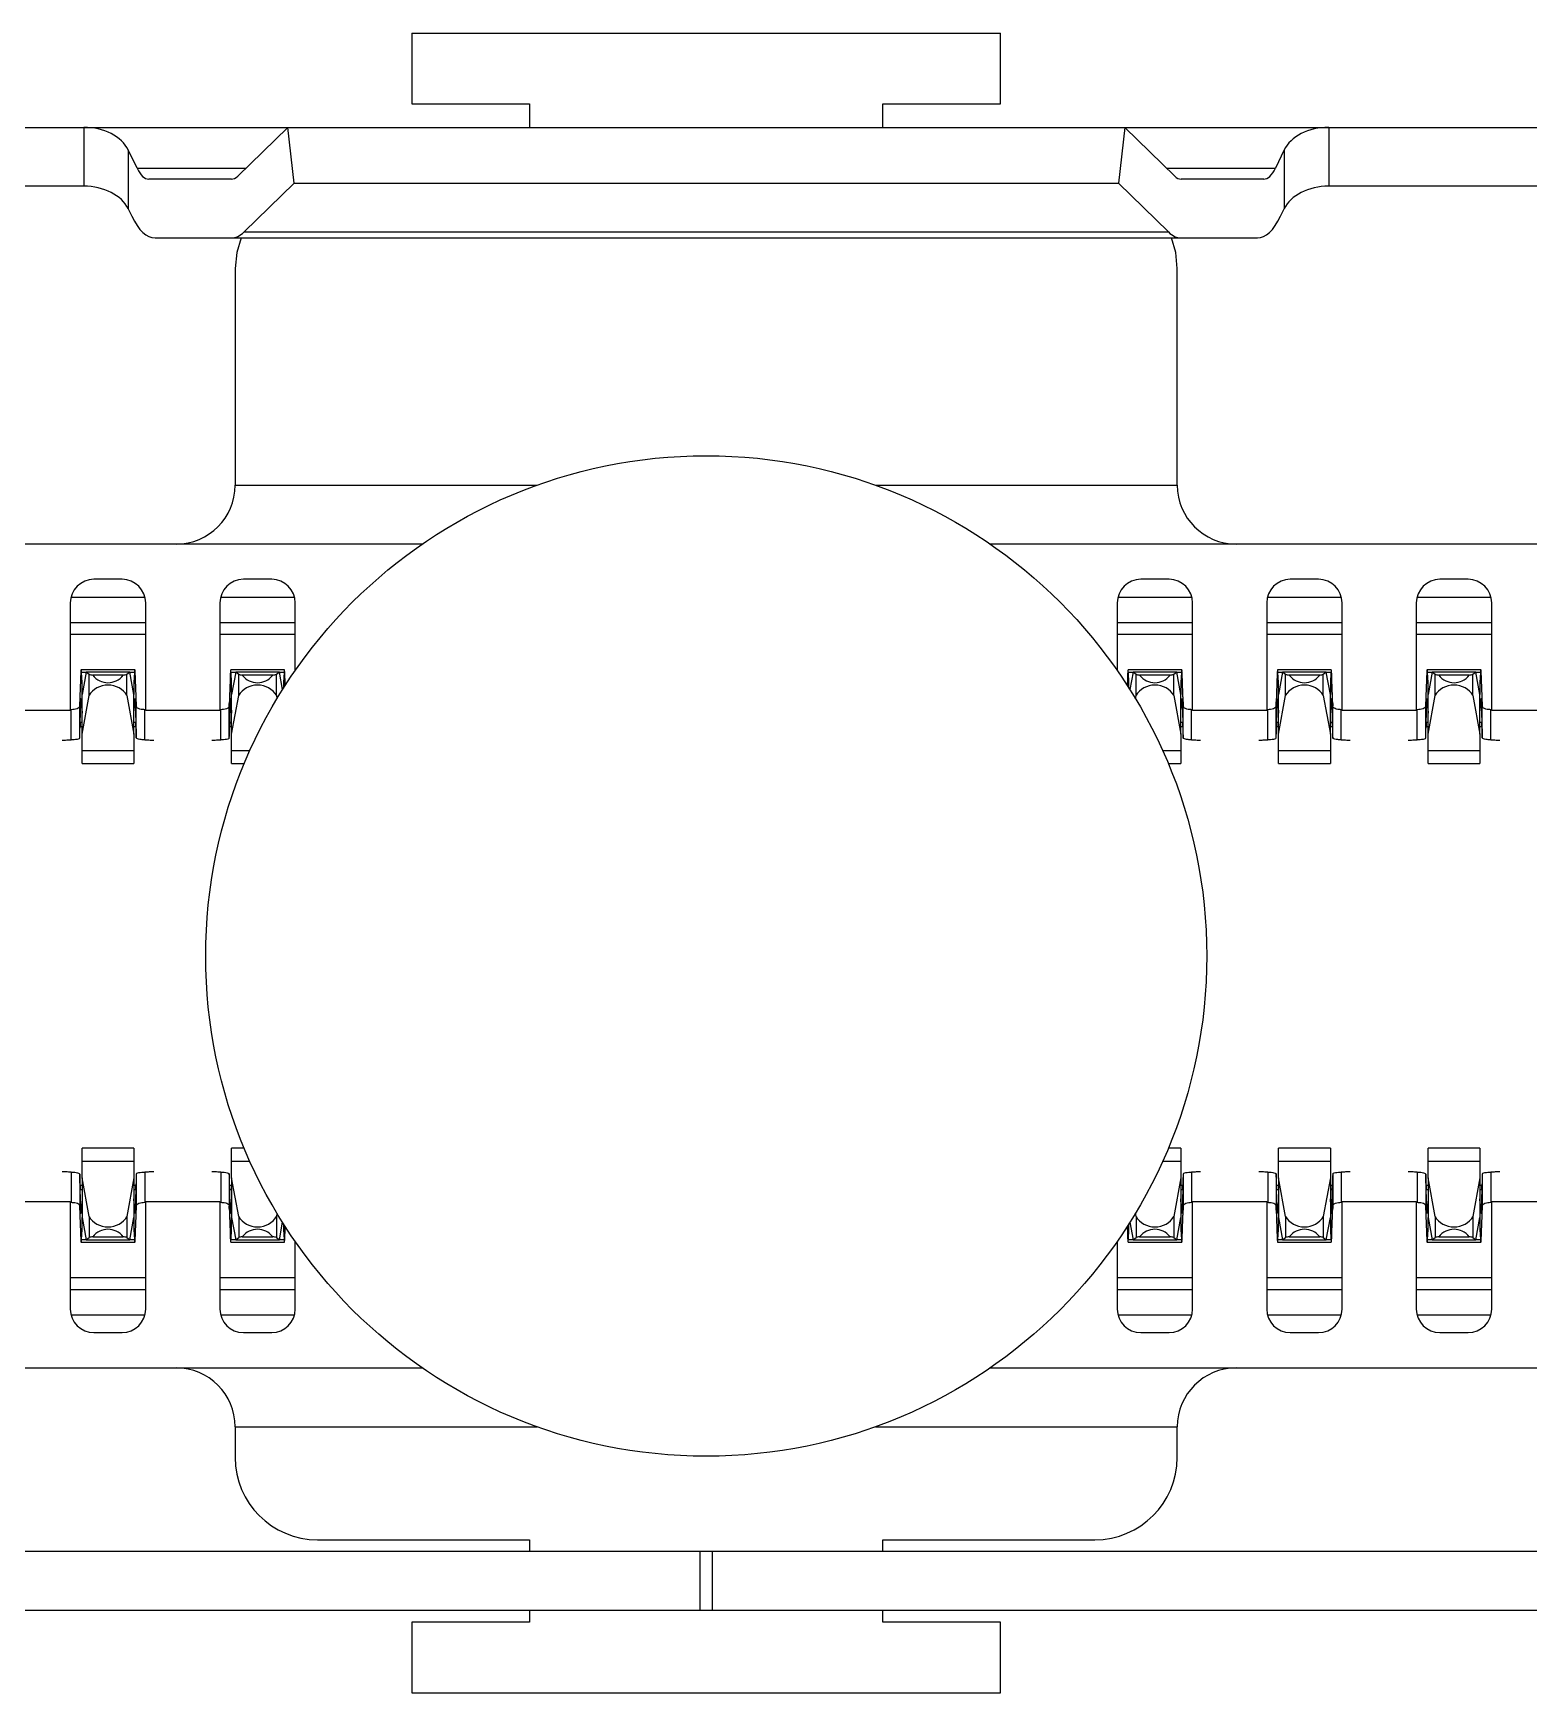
# Model space of a CAD drawing. Header units: millimetres. Extents: x 43 to 185, y 122 to 254.
# Drawn here: x 62.98 to 69.33, y 166.04 to 173.09 of the extents above; entities that cross this region are included whole.
import ezdxf

# ---------------------------------------------------------------- set-up
doc = ezdxf.new("R2010")
doc.units = ezdxf.units.MM

msp = doc.modelspace()

# ---------------------------------------------------------------- linework, layer by layer
at = {"color": 7, "linetype": 'Continuous', "lineweight": 25}
for p, q in [((64.5919, 173.0879), (64.5919, 172.7879)), ((64.5919, 173.0879), (67.0919, 173.0879)), ((67.0919, 172.7879), (67.0919, 173.0879)), ((64.5919, 172.7879), (65.0919, 172.7879)), ((65.0919, 172.7879), (65.0919, 172.6879)), ((66.5919, 172.7879), (67.0919, 172.7879)), ((66.5919, 172.6879), (66.5919, 172.7879)), ((61.8919, 172.6879), (63.1988, 172.6879)), ((63.1988, 172.6879), (64.065, 172.6879)), ((63.1988, 172.6879), (63.1988, 172.4379)), ((64.065, 172.6879), (63.8527, 172.4807)), ((64.0919, 172.4507), (64.065, 172.6879)), ((64.065, 172.6879), (67.6188, 172.6879)), ((67.6188, 172.6879), (67.5919, 172.4507)), ((67.8311, 172.4807), (67.6188, 172.6879)), ((67.6188, 172.6879), (68.485, 172.6879)), ((68.485, 172.6879), (68.485, 172.4379)), ((68.485, 172.6879), (69.7919, 172.6879)), ((63.3881, 172.5917), (63.3881, 172.3417)), ((63.4254, 172.514), (63.3881, 172.5917)), ((68.2957, 172.5917), (68.2584, 172.514)), ((68.2957, 172.5917), (68.2957, 172.3417)), ((63.4254, 172.514), (63.8869, 172.514)), ((67.7969, 172.514), (68.2584, 172.514)), ((63.8258, 172.4679), (63.4748, 172.4679)), ((63.8797, 172.2435), (64.0919, 172.4507)), ((64.0919, 172.4507), (67.5919, 172.4507)), ((67.5919, 172.4507), (67.8042, 172.2435)), ((68.2091, 172.4679), (67.858, 172.4679)), ((63.1988, 172.4379), (61.8919, 172.4379)), ((69.7919, 172.4379), (68.485, 172.4379)), ((63.3881, 172.3417), (63.4033, 172.3101)), ((68.2805, 172.3101), (68.2957, 172.3417)), ((63.8797, 172.2435), (67.8042, 172.2435)), ((63.5019, 172.2179), (63.8258, 172.2179)), ((63.8258, 172.2179), (67.858, 172.2179)), ((67.858, 172.2179), (68.1819, 172.2179)), ((63.8419, 172.0879), (63.8419, 171.1679)), ((67.8419, 171.1679), (67.8419, 172.0879)), ((63.8419, 171.1679), (65.1238, 171.1679)), ((66.56, 171.1679), (67.8419, 171.1679)), ((64.6365, 170.9179), (58.9435, 170.9179)), ((72.7403, 170.9179), (67.0474, 170.9179)), ((63.3619, 170.7679), (63.2419, 170.7679)), ((63.9969, 170.7679), (63.8769, 170.7679)), ((67.8069, 170.7679), (67.6869, 170.7679)), ((68.4419, 170.7679), (68.3219, 170.7679)), ((69.0769, 170.7679), (68.9569, 170.7679)), ((63.1448, 170.6916), (63.4591, 170.6916)), ((63.7798, 170.6916), (64.0941, 170.6916)), ((67.5898, 170.6916), (67.9041, 170.6916)), ((68.2248, 170.6916), (68.5391, 170.6916)), ((68.8598, 170.6916), (69.1741, 170.6916)), ((63.1419, 170.6679), (63.1419, 170.2109)), ((63.4619, 170.2109), (63.4619, 170.6679)), ((63.7769, 170.6679), (63.7769, 170.2109)), ((64.0969, 170.3806), (64.0969, 170.6679)), ((67.5869, 170.6679), (67.5869, 170.3806)), ((67.9069, 170.2109), (67.9069, 170.6679)), ((68.2219, 170.6679), (68.2219, 170.2109)), ((68.5419, 170.2109), (68.5419, 170.6679)), ((68.8569, 170.6679), (68.8569, 170.2109)), ((69.1769, 170.2109), (69.1769, 170.6679)), ((63.1419, 170.5841), (63.4619, 170.5841)), ((63.7769, 170.5841), (64.0969, 170.5841)), ((67.5869, 170.5841), (67.9069, 170.5841)), ((68.2219, 170.5841), (68.5419, 170.5841)), ((68.8569, 170.5841), (69.1769, 170.5841)), ((63.4619, 170.5335), (63.1419, 170.5335)), ((64.0969, 170.5335), (63.7769, 170.5335)), ((67.9069, 170.5335), (67.5869, 170.5335)), ((68.5419, 170.5335), (68.2219, 170.5335)), ((69.1769, 170.5335), (68.8569, 170.5335)), ((63.185, 170.3415), (63.1827, 170.27)), ((63.416, 170.3831), (63.1878, 170.3831)), ((63.1919, 170.33), (63.1893, 170.3715)), ((63.2089, 170.3715), (63.1893, 170.3715)), ((63.2093, 170.3741), (63.1919, 170.2783)), ((63.1919, 170.2783), (63.1919, 170.33)), ((63.2219, 170.3637), (63.2093, 170.3741)), ((63.3945, 170.3741), (63.2093, 170.3741)), ((63.2219, 170.2751), (63.2219, 170.3637)), ((63.3667, 170.3609), (63.2371, 170.3609)), ((63.3945, 170.3741), (63.3819, 170.3637)), ((63.3819, 170.2751), (63.3819, 170.3637)), ((63.4119, 170.2783), (63.3945, 170.3741)), ((63.4145, 170.3715), (63.395, 170.3715)), ((63.4145, 170.3715), (63.4119, 170.33)), ((63.4119, 170.33), (63.4119, 170.2783)), ((63.4211, 170.27), (63.4188, 170.3415)), ((63.82, 170.3415), (63.8177, 170.27)), ((64.051, 170.3831), (63.8228, 170.3831)), ((63.8269, 170.33), (63.8243, 170.3715)), ((63.8439, 170.3715), (63.8243, 170.3715)), ((63.8443, 170.3741), (63.8269, 170.2783)), ((63.8269, 170.2783), (63.8269, 170.33)), ((63.8569, 170.3637), (63.8443, 170.3741)), ((64.0295, 170.3741), (63.8443, 170.3741)), ((63.8569, 170.2751), (63.8569, 170.3637)), ((64.0017, 170.3609), (63.8721, 170.3609)), ((64.0295, 170.3741), (64.0169, 170.3637)), ((64.0169, 170.2751), (64.0169, 170.3637)), ((64.0431, 170.2992), (64.0295, 170.3741)), ((64.0495, 170.3715), (64.03, 170.3715)), ((64.0495, 170.3715), (64.0469, 170.33)), ((64.0469, 170.33), (64.0469, 170.3052)), ((64.0546, 170.3173), (64.0538, 170.3415)), ((67.63, 170.3415), (67.6292, 170.3173)), ((67.861, 170.3831), (67.6328, 170.3831)), ((67.6369, 170.33), (67.6343, 170.3715)), ((67.6539, 170.3715), (67.6343, 170.3715)), ((67.6369, 170.3052), (67.6369, 170.33)), ((67.6543, 170.3741), (67.6407, 170.2992)), ((67.6669, 170.3637), (67.6543, 170.3741)), ((67.8395, 170.3741), (67.6543, 170.3741)), ((67.6669, 170.2751), (67.6669, 170.3637)), ((67.8117, 170.3609), (67.6821, 170.3609)), ((67.8395, 170.3741), (67.8269, 170.3637)), ((67.8269, 170.2751), (67.8269, 170.3637)), ((67.8569, 170.2783), (67.8395, 170.3741)), ((67.8595, 170.3715), (67.84, 170.3715)), ((67.8595, 170.3715), (67.8569, 170.33)), ((67.8569, 170.33), (67.8569, 170.2783)), ((67.8661, 170.27), (67.8638, 170.3415)), ((68.265, 170.3415), (68.2627, 170.27)), ((68.496, 170.3831), (68.2678, 170.3831)), ((68.2719, 170.33), (68.2693, 170.3715)), ((68.2889, 170.3715), (68.2693, 170.3715)), ((68.2893, 170.3741), (68.2719, 170.2783)), ((68.2719, 170.2783), (68.2719, 170.33)), ((68.3019, 170.3637), (68.2893, 170.3741)), ((68.4745, 170.3741), (68.2893, 170.3741)), ((68.3019, 170.2751), (68.3019, 170.3637)), ((68.4467, 170.3609), (68.3171, 170.3609)), ((68.4745, 170.3741), (68.4619, 170.3637)), ((68.4619, 170.2751), (68.4619, 170.3637)), ((68.4919, 170.2783), (68.4745, 170.3741)), ((68.4945, 170.3715), (68.475, 170.3715)), ((68.4945, 170.3715), (68.4919, 170.33)), ((68.4919, 170.33), (68.4919, 170.2783)), ((68.5011, 170.27), (68.4988, 170.3415)), ((68.9, 170.3415), (68.8977, 170.27)), ((69.131, 170.3831), (68.9028, 170.3831)), ((68.9069, 170.33), (68.9043, 170.3715)), ((68.9239, 170.3715), (68.9043, 170.3715)), ((68.9243, 170.3741), (68.9069, 170.2783)), ((68.9069, 170.2783), (68.9069, 170.33)), ((68.9369, 170.3637), (68.9243, 170.3741)), ((69.1095, 170.3741), (68.9243, 170.3741)), ((68.9369, 170.2751), (68.9369, 170.3637)), ((69.0817, 170.3609), (68.9521, 170.3609)), ((69.1095, 170.3741), (69.0969, 170.3637)), ((69.0969, 170.2751), (69.0969, 170.3637)), ((69.1269, 170.2783), (69.1095, 170.3741)), ((69.1295, 170.3715), (69.11, 170.3715)), ((69.1295, 170.3715), (69.1269, 170.33)), ((69.1269, 170.33), (69.1269, 170.2783)), ((69.1361, 170.27), (69.1338, 170.3415)), ((63.1919, 170.1101), (63.1919, 170.2783)), ((63.1919, 170.1101), (63.2219, 170.2751)), ((63.3819, 170.2751), (63.4119, 170.1101)), ((63.4119, 170.1101), (63.4119, 170.2783)), ((63.8269, 170.1101), (63.8269, 170.2783)), ((63.8269, 170.1101), (63.8569, 170.2751)), ((64.0169, 170.2751), (64.0195, 170.2608)), ((67.6643, 170.2608), (67.6669, 170.2751)), ((67.8269, 170.2751), (67.8569, 170.1101)), ((67.8569, 170.1101), (67.8569, 170.2783)), ((68.2719, 170.1101), (68.2719, 170.2783)), ((68.2719, 170.1101), (68.3019, 170.2751)), ((68.4619, 170.2751), (68.4919, 170.1101)), ((68.4919, 170.1101), (68.4919, 170.2783)), ((68.9069, 170.1101), (68.9069, 170.2783)), ((68.9069, 170.1101), (68.9369, 170.2751)), ((69.0969, 170.2751), (69.1269, 170.1101)), ((69.1269, 170.1101), (69.1269, 170.2783)), ((63.1419, 170.2109), (62.8269, 170.2109)), ((63.1459, 170.0861), (63.1459, 170.2142)), ((63.1819, 170.0948), (63.1819, 170.231)), ((63.1837, 170.1603), (63.1862, 170.241)), ((63.1893, 170.241), (63.1862, 170.241)), ((63.1884, 170.256), (63.1919, 170.2)), ((63.4119, 170.2), (63.4155, 170.256)), ((63.4176, 170.241), (63.4145, 170.241)), ((63.4176, 170.241), (63.4202, 170.1603)), ((63.4219, 170.0948), (63.4219, 170.231)), ((63.4579, 170.0861), (63.4579, 170.2142)), ((63.7769, 170.2109), (63.4619, 170.2109)), ((63.7809, 170.0861), (63.7809, 170.2142)), ((63.8169, 170.0948), (63.8169, 170.231)), ((63.8187, 170.1603), (63.8212, 170.241)), ((63.8243, 170.241), (63.8212, 170.241)), ((63.8234, 170.256), (63.8269, 170.2)), ((67.8569, 170.2), (67.8605, 170.256)), ((67.8626, 170.241), (67.8595, 170.241)), ((67.8626, 170.241), (67.8652, 170.1603)), ((67.8669, 170.0948), (67.8669, 170.231)), ((67.9029, 170.0861), (67.9029, 170.2142)), ((68.2219, 170.2109), (67.9069, 170.2109)), ((68.2259, 170.0861), (68.2259, 170.2142)), ((68.2619, 170.0948), (68.2619, 170.231)), ((68.2637, 170.1603), (68.2662, 170.241)), ((68.2693, 170.241), (68.2662, 170.241)), ((68.2684, 170.256), (68.2719, 170.2)), ((68.4919, 170.2), (68.4955, 170.256)), ((68.4976, 170.241), (68.4945, 170.241)), ((68.4976, 170.241), (68.5002, 170.1603)), ((68.5019, 170.0948), (68.5019, 170.231)), ((68.5379, 170.0861), (68.5379, 170.2142)), ((68.8569, 170.2109), (68.5419, 170.2109)), ((68.8609, 170.0861), (68.8609, 170.2142)), ((68.8969, 170.0948), (68.8969, 170.231)), ((68.8987, 170.1603), (68.9012, 170.241)), ((68.9043, 170.241), (68.9012, 170.241)), ((68.9034, 170.256), (68.9069, 170.2)), ((69.1269, 170.2), (69.1305, 170.256)), ((69.1326, 170.241), (69.1295, 170.241)), ((69.1326, 170.241), (69.1352, 170.1603)), ((69.1369, 170.0948), (69.1369, 170.231)), ((69.1729, 170.0861), (69.1729, 170.2142)), ((69.4919, 170.2109), (69.1769, 170.2109)), ((63.1919, 170.1419), (63.1832, 170.1419)), ((63.1919, 170.1603), (63.1837, 170.1603)), ((63.4202, 170.1603), (63.4119, 170.1603)), ((63.4206, 170.1419), (63.4119, 170.1419)), ((63.8269, 170.1419), (63.8182, 170.1419)), ((63.8269, 170.1603), (63.8187, 170.1603)), ((67.8652, 170.1603), (67.8569, 170.1603)), ((67.8656, 170.1419), (67.8569, 170.1419)), ((68.2719, 170.1419), (68.2632, 170.1419)), ((68.2719, 170.1603), (68.2637, 170.1603)), ((68.5002, 170.1603), (68.4919, 170.1603)), ((68.5006, 170.1419), (68.4919, 170.1419)), ((68.9069, 170.1419), (68.8982, 170.1419)), ((68.9069, 170.1603), (68.8987, 170.1603)), ((69.1352, 170.1603), (69.1269, 170.1603)), ((69.1356, 170.1419), (69.1269, 170.1419)), ((63.1919, 170.0398), (63.1919, 170.1101)), ((63.4119, 170.1101), (63.4119, 170.0398)), ((63.8269, 170.0398), (63.8269, 170.1101)), ((67.8569, 170.1101), (67.8569, 170.0398)), ((68.2719, 170.0398), (68.2719, 170.1101)), ((68.4919, 170.1101), (68.4919, 170.0398)), ((68.9069, 170.0398), (68.9069, 170.1101)), ((69.1269, 170.1101), (69.1269, 170.0398)), ((63.4119, 170.0398), (63.1919, 170.0398)), ((63.1919, 169.9849), (63.1919, 170.0398)), ((63.1919, 169.9849), (63.4119, 169.9849)), ((63.4119, 170.0398), (63.4119, 169.9849)), ((63.904, 170.0398), (63.8269, 170.0398)), ((63.8269, 169.9849), (63.8269, 170.0398)), ((63.8269, 169.9849), (63.8802, 169.9849)), ((67.8569, 170.0398), (67.7798, 170.0398)), ((67.8036, 169.9849), (67.8569, 169.9849)), ((67.8569, 170.0398), (67.8569, 169.9849)), ((68.4919, 170.0398), (68.2719, 170.0398)), ((68.2719, 169.9849), (68.2719, 170.0398)), ((68.2719, 169.9849), (68.4919, 169.9849)), ((68.4919, 170.0398), (68.4919, 169.9849)), ((69.1269, 170.0398), (68.9069, 170.0398)), ((68.9069, 169.9849), (68.9069, 170.0398)), ((68.9069, 169.9849), (69.1269, 169.9849)), ((69.1269, 170.0398), (69.1269, 169.9849)), ((63.4119, 168.3509), (63.1919, 168.3509)), ((63.1919, 168.2959), (63.1919, 168.3509)), ((63.1919, 168.2256), (63.1919, 168.2959)), ((63.1919, 168.2959), (63.4119, 168.2959)), ((63.4119, 168.3509), (63.4119, 168.2959)), ((63.4119, 168.2959), (63.4119, 168.2256)), ((63.8802, 168.3509), (63.8269, 168.3509)), ((63.8269, 168.2959), (63.8269, 168.3509)), ((63.8269, 168.2256), (63.8269, 168.2959)), ((63.8269, 168.2959), (63.904, 168.2959)), ((67.7798, 168.2959), (67.8569, 168.2959)), ((67.8569, 168.3509), (67.8036, 168.3509)), ((67.8569, 168.3509), (67.8569, 168.2959)), ((67.8569, 168.2959), (67.8569, 168.2256)), ((68.4919, 168.3509), (68.2719, 168.3509)), ((68.2719, 168.2959), (68.2719, 168.3509)), ((68.2719, 168.2256), (68.2719, 168.2959)), ((68.2719, 168.2959), (68.4919, 168.2959)), ((68.4919, 168.3509), (68.4919, 168.2959)), ((68.4919, 168.2959), (68.4919, 168.2256)), ((69.1269, 168.3509), (68.9069, 168.3509)), ((68.9069, 168.2959), (68.9069, 168.3509)), ((68.9069, 168.2256), (68.9069, 168.2959)), ((68.9069, 168.2959), (69.1269, 168.2959)), ((69.1269, 168.3509), (69.1269, 168.2959)), ((69.1269, 168.2959), (69.1269, 168.2256)), ((63.1459, 168.2497), (63.1459, 168.1216)), ((63.1819, 168.241), (63.1819, 168.1047)), ((63.2219, 168.0606), (63.1919, 168.2256)), ((63.1919, 168.2256), (63.1919, 168.0574)), ((63.4119, 168.2256), (63.3819, 168.0606)), ((63.4119, 168.2256), (63.4119, 168.0574)), ((63.4219, 168.241), (63.4219, 168.1047)), ((63.4579, 168.2497), (63.4579, 168.1216)), ((63.7809, 168.2497), (63.7809, 168.1216)), ((63.8169, 168.241), (63.8169, 168.1047)), ((63.8569, 168.0606), (63.8269, 168.2256)), ((63.8269, 168.2256), (63.8269, 168.0574)), ((67.8569, 168.2256), (67.8269, 168.0606)), ((67.8569, 168.2256), (67.8569, 168.0574)), ((67.8669, 168.241), (67.8669, 168.1047)), ((67.9029, 168.2497), (67.9029, 168.1216)), ((68.2259, 168.2497), (68.2259, 168.1216)), ((68.2619, 168.241), (68.2619, 168.1047)), ((68.3019, 168.0606), (68.2719, 168.2256)), ((68.2719, 168.2256), (68.2719, 168.0574)), ((68.4919, 168.2256), (68.4619, 168.0606)), ((68.4919, 168.2256), (68.4919, 168.0574)), ((68.5019, 168.241), (68.5019, 168.1047)), ((68.5379, 168.2497), (68.5379, 168.1216)), ((68.8609, 168.2497), (68.8609, 168.1216)), ((68.8969, 168.241), (68.8969, 168.1047)), ((68.9369, 168.0606), (68.9069, 168.2256)), ((68.9069, 168.2256), (68.9069, 168.0574)), ((69.1269, 168.2256), (69.0969, 168.0606)), ((69.1269, 168.2256), (69.1269, 168.0574)), ((69.1369, 168.241), (69.1369, 168.1047)), ((69.1729, 168.2497), (69.1729, 168.1216)), ((63.1832, 168.1938), (63.1919, 168.1938)), ((63.1862, 168.0948), (63.1837, 168.1754)), ((63.1837, 168.1754), (63.1919, 168.1754)), ((63.4119, 168.1938), (63.4206, 168.1938)), ((63.4119, 168.1754), (63.4202, 168.1754)), ((63.4202, 168.1754), (63.4176, 168.0948)), ((63.8182, 168.1938), (63.8269, 168.1938)), ((63.8212, 168.0948), (63.8187, 168.1754)), ((63.8187, 168.1754), (63.8269, 168.1754)), ((67.8569, 168.1938), (67.8656, 168.1938)), ((67.8569, 168.1754), (67.8652, 168.1754)), ((67.8652, 168.1754), (67.8626, 168.0948)), ((68.2632, 168.1938), (68.2719, 168.1938)), ((68.2662, 168.0948), (68.2637, 168.1754)), ((68.2637, 168.1754), (68.2719, 168.1754)), ((68.4919, 168.1938), (68.5006, 168.1938)), ((68.4919, 168.1754), (68.5002, 168.1754)), ((68.5002, 168.1754), (68.4976, 168.0948)), ((68.8982, 168.1938), (68.9069, 168.1938)), ((68.9012, 168.0948), (68.8987, 168.1754)), ((68.8987, 168.1754), (68.9069, 168.1754)), ((69.1269, 168.1938), (69.1356, 168.1938)), ((69.1269, 168.1754), (69.1352, 168.1754)), ((69.1352, 168.1754), (69.1326, 168.0948)), ((62.8269, 168.1249), (63.1419, 168.1249)), ((63.1419, 168.1249), (63.1419, 167.6679)), ((63.1862, 168.0948), (63.1893, 168.0948)), ((63.1919, 168.1358), (63.1884, 168.0797)), ((63.4155, 168.0797), (63.4119, 168.1358)), ((63.4145, 168.0948), (63.4176, 168.0948)), ((63.4619, 167.6679), (63.4619, 168.1249)), ((63.4619, 168.1249), (63.7769, 168.1249)), ((63.7769, 168.1249), (63.7769, 167.6679)), ((63.8212, 168.0948), (63.8243, 168.0948)), ((63.8269, 168.1358), (63.8234, 168.0797)), ((64.0195, 168.075), (64.0169, 168.0606)), ((67.6669, 168.0606), (67.6643, 168.075)), ((67.8605, 168.0797), (67.8569, 168.1358)), ((67.8595, 168.0948), (67.8626, 168.0948)), ((67.9069, 168.1249), (68.2219, 168.1249)), ((67.9069, 167.6679), (67.9069, 168.1249)), ((68.2219, 168.1249), (68.2219, 167.6679)), ((68.2662, 168.0948), (68.2693, 168.0948)), ((68.2719, 168.1358), (68.2684, 168.0797)), ((68.4955, 168.0797), (68.4919, 168.1358)), ((68.4945, 168.0948), (68.4976, 168.0948)), ((68.5419, 168.1249), (68.8569, 168.1249)), ((68.5419, 167.6679), (68.5419, 168.1249)), ((68.8569, 168.1249), (68.8569, 167.6679)), ((68.9012, 168.0948), (68.9043, 168.0948)), ((68.9069, 168.1358), (68.9034, 168.0797)), ((69.1305, 168.0797), (69.1269, 168.1358)), ((69.1295, 168.0948), (69.1326, 168.0948)), ((69.1769, 168.1249), (69.4919, 168.1249)), ((69.1769, 167.6679), (69.1769, 168.1249)), ((63.1827, 168.0657), (63.185, 167.9943)), ((63.1893, 167.9642), (63.1919, 168.0058)), ((63.1919, 168.0574), (63.2093, 167.9617)), ((63.1919, 168.0058), (63.1919, 168.0574)), ((63.2219, 168.0606), (63.2219, 167.972)), ((63.3819, 168.0606), (63.3819, 167.972)), ((63.3945, 167.9617), (63.4119, 168.0574)), ((63.4119, 168.0574), (63.4119, 168.0058)), ((63.4119, 168.0058), (63.4145, 167.9642)), ((63.4188, 167.9943), (63.4211, 168.0657)), ((63.8177, 168.0657), (63.82, 167.9943)), ((63.8243, 167.9642), (63.8269, 168.0058)), ((63.8269, 168.0574), (63.8443, 167.9617)), ((63.8269, 168.0058), (63.8269, 168.0574)), ((63.8569, 168.0606), (63.8569, 167.972)), ((64.0169, 168.0606), (64.0169, 167.972)), ((64.0295, 167.9617), (64.0431, 168.0365)), ((64.0469, 168.0305), (64.0469, 168.0058)), ((64.0469, 168.0058), (64.0495, 167.9642)), ((64.0538, 167.9943), (64.0546, 168.0185)), ((67.6292, 168.0185), (67.63, 167.9943)), ((67.6343, 167.9642), (67.6369, 168.0058)), ((67.6369, 168.0058), (67.6369, 168.0305)), ((67.6407, 168.0365), (67.6543, 167.9617)), ((67.6669, 168.0606), (67.6669, 167.972)), ((67.8269, 168.0606), (67.8269, 167.972)), ((67.8395, 167.9617), (67.8569, 168.0574)), ((67.8569, 168.0574), (67.8569, 168.0058)), ((67.8569, 168.0058), (67.8595, 167.9642)), ((67.8638, 167.9943), (67.8661, 168.0657)), ((68.2627, 168.0657), (68.265, 167.9943)), ((68.2693, 167.9642), (68.2719, 168.0058)), ((68.2719, 168.0574), (68.2893, 167.9617)), ((68.2719, 168.0058), (68.2719, 168.0574)), ((68.3019, 168.0606), (68.3019, 167.972)), ((68.4619, 168.0606), (68.4619, 167.972)), ((68.4745, 167.9617), (68.4919, 168.0574)), ((68.4919, 168.0574), (68.4919, 168.0058)), ((68.4919, 168.0058), (68.4945, 167.9642)), ((68.4988, 167.9943), (68.5011, 168.0657)), ((68.8977, 168.0657), (68.9, 167.9943)), ((68.9043, 167.9642), (68.9069, 168.0058)), ((68.9069, 168.0574), (68.9243, 167.9617)), ((68.9069, 168.0058), (68.9069, 168.0574)), ((68.9369, 168.0606), (68.9369, 167.972)), ((69.0969, 168.0606), (69.0969, 167.972)), ((69.1095, 167.9617), (69.1269, 168.0574)), ((69.1269, 168.0574), (69.1269, 168.0058)), ((69.1269, 168.0058), (69.1295, 167.9642)), ((69.1338, 167.9943), (69.1361, 168.0657)), ((63.1878, 167.9526), (63.416, 167.9526)), ((63.1893, 167.9642), (63.2089, 167.9642)), ((63.2093, 167.9617), (63.2219, 167.972)), ((63.2093, 167.9617), (63.3945, 167.9617)), ((63.2371, 167.9749), (63.3667, 167.9749)), ((63.3819, 167.972), (63.3945, 167.9617)), ((63.395, 167.9642), (63.4145, 167.9642)), ((63.8228, 167.9526), (64.051, 167.9526)), ((63.8243, 167.9642), (63.8439, 167.9642)), ((63.8443, 167.9617), (63.8569, 167.972)), ((63.8443, 167.9617), (64.0295, 167.9617)), ((63.8721, 167.9749), (64.0017, 167.9749)), ((64.0169, 167.972), (64.0295, 167.9617)), ((64.03, 167.9642), (64.0495, 167.9642)), ((64.0969, 167.6679), (64.0969, 167.9552)), ((67.5869, 167.9552), (67.5869, 167.6679)), ((67.6328, 167.9526), (67.861, 167.9526)), ((67.6343, 167.9642), (67.6539, 167.9642)), ((67.6543, 167.9617), (67.6669, 167.972)), ((67.6543, 167.9617), (67.8395, 167.9617)), ((67.6821, 167.9749), (67.8117, 167.9749)), ((67.8269, 167.972), (67.8395, 167.9617)), ((67.84, 167.9642), (67.8595, 167.9642)), ((68.2678, 167.9526), (68.496, 167.9526)), ((68.2693, 167.9642), (68.2889, 167.9642)), ((68.2893, 167.9617), (68.3019, 167.972)), ((68.2893, 167.9617), (68.4745, 167.9617)), ((68.3171, 167.9749), (68.4467, 167.9749)), ((68.4619, 167.972), (68.4745, 167.9617)), ((68.475, 167.9642), (68.4945, 167.9642)), ((68.9028, 167.9526), (69.131, 167.9526)), ((68.9043, 167.9642), (68.9239, 167.9642)), ((68.9243, 167.9617), (68.9369, 167.972)), ((68.9243, 167.9617), (69.1095, 167.9617)), ((68.9521, 167.9749), (69.0817, 167.9749)), ((69.0969, 167.972), (69.1095, 167.9617)), ((69.11, 167.9642), (69.1295, 167.9642)), ((63.1419, 167.8022), (63.4619, 167.8022)), ((63.7769, 167.8022), (64.0969, 167.8022)), ((67.5869, 167.8022), (67.9069, 167.8022)), ((68.2219, 167.8022), (68.5419, 167.8022)), ((68.8569, 167.8022), (69.1769, 167.8022)), ((63.1419, 167.7517), (63.4619, 167.7517)), ((63.7769, 167.7517), (64.0969, 167.7517)), ((67.5869, 167.7517), (67.9069, 167.7517)), ((68.2219, 167.7517), (68.5419, 167.7517)), ((68.8569, 167.7517), (69.1769, 167.7517)), ((63.1448, 167.6442), (63.4591, 167.6442)), ((63.7798, 167.6442), (64.0941, 167.6442)), ((67.5898, 167.6442), (67.9041, 167.6442)), ((68.2248, 167.6442), (68.5391, 167.6442)), ((68.8598, 167.6442), (69.1741, 167.6442)), ((63.2419, 167.5679), (63.3619, 167.5679)), ((63.8769, 167.5679), (63.9969, 167.5679)), ((67.6869, 167.5679), (67.8069, 167.5679)), ((68.3219, 167.5679), (68.4419, 167.5679)), ((68.9569, 167.5679), (69.0769, 167.5679)), ((58.9435, 167.4179), (64.6365, 167.4179)), ((67.0474, 167.4179), (72.7403, 167.4179)), ((63.8419, 167.1679), (63.8419, 167.0379)), ((63.8419, 167.1679), (65.1238, 167.1679)), ((66.56, 167.1679), (67.8419, 167.1679)), ((67.8419, 167.0379), (67.8419, 167.1679)), ((64.1919, 166.6879), (65.0919, 166.6879)), ((65.0919, 166.6879), (65.0919, 166.6379)), ((66.5919, 166.6879), (67.4919, 166.6879)), ((66.5919, 166.6379), (66.5919, 166.6879)), ((65.8169, 166.6379), (61.8919, 166.6379)), ((65.8169, 166.3879), (65.8169, 166.6379)), ((65.8669, 166.6379), (65.8169, 166.6379)), ((65.8669, 166.6379), (65.8669, 166.3879)), ((69.7919, 166.6379), (65.8669, 166.6379)), ((65.8169, 166.3879), (61.8919, 166.3879)), ((65.0919, 166.3879), (65.0919, 166.3379)), ((65.8669, 166.3879), (65.8169, 166.3879)), ((69.7919, 166.3879), (65.8669, 166.3879)), ((66.5919, 166.3379), (66.5919, 166.3879)), ((64.5919, 166.3379), (64.5919, 166.0379)), ((65.0919, 166.3379), (64.5919, 166.3379)), ((67.0919, 166.3379), (66.5919, 166.3379)), ((67.0919, 166.0379), (67.0919, 166.3379)), ((64.5919, 166.0379), (67.0919, 166.0379))]:
    msp.add_line(p, q, dxfattribs=at)
at = {"color": 7, "linetype": 'Continuous', "lineweight": 25, "flags": 128}
for points in [[(63.867, 172.2179), (63.8486, 172.1562), (63.8419, 172.0879)], [(67.8419, 172.0879), (67.8352, 172.1562), (67.8169, 172.2179)]]:
    msp.add_lwpolyline(points, dxfattribs=at)
at = {"color": 7, "linetype": 'Continuous', "lineweight": 25}
msp.add_circle((65.8419, 169.1679), 2.125, dxfattribs=at)
for centre, radius, start, end in [((63.5919, 171.1679), 0.25, 270, 0), ((68.0919, 171.1679), 0.25, 180, 270), ((63.2419, 170.6679), 0.1, 90, 180), ((63.3619, 170.6679), 0.1, 0, 90), ((63.8769, 170.6679), 0.1, 90, 180), ((63.9969, 170.6679), 0.1, 0, 90), ((67.6869, 170.6679), 0.1, 90, 180), ((67.8069, 170.6679), 0.1, 0, 90), ((68.3219, 170.6679), 0.1, 90, 180), ((68.4419, 170.6679), 0.1, 0, 90), ((68.9569, 170.6679), 0.1, 90, 180), ((69.0769, 170.6679), 0.1, 0, 90), ((63.2419, 167.6679), 0.1, 180, 270), ((63.3619, 167.6679), 0.1, 270, 0), ((63.8769, 167.6679), 0.1, 180, 270), ((63.9969, 167.6679), 0.1, 270, 0), ((67.6869, 167.6679), 0.1, 180, 270), ((67.8069, 167.6679), 0.1, 270, 0), ((68.3219, 167.6679), 0.1, 180, 270), ((68.4419, 167.6679), 0.1, 270, 0), ((68.9569, 167.6679), 0.1, 180, 270), ((69.0769, 167.6679), 0.1, 270, 0), ((63.5919, 167.1679), 0.25, 0, 90), ((68.0919, 167.1679), 0.25, 90, 180), ((64.1919, 167.0379), 0.35, 180, 270), ((67.4919, 167.0379), 0.35, 270, 0)]:
    msp.add_arc(centre, radius, start, end, dxfattribs=at)
for centre, major_axis, ratio, start_param, end_param in [((63.1988, 172.5459), (0.2, 0), 0.709677, 0.328553, 1.570796), ((68.485, 172.5459), (0.2, 0), 0.709677, 1.570796, 2.813039), ((63.4748, 172.7179), (0, 0.25), 0.340909, 2.524401, 3.141593), ((68.2091, 172.7179), (0, 0.25), 0.340909, 3.141593, 3.758784), ((63.8258, 172.7179), (0, 0.25), 0.340909, 3.141593, 3.462889), ((67.858, 172.7179), (0, 0.25), 0.340909, 2.820296, 3.141593), ((63.1988, 172.2959), (0.2, 0), 0.709677, 0.328553, 1.570796), ((68.485, 172.2959), (0.2, 0), 0.709677, 1.570796, 2.813039), ((63.5019, 172.7179), (0, 0.5), 0.340909, 2.524401, 3.141593), ((68.1819, 172.7179), (0, 0.5), 0.340909, 3.141593, 3.758784), ((63.8258, 172.7179), (0, 0.5), 0.340909, 3.141593, 3.462889), ((67.858, 172.7179), (0, 0.5), 0.340909, 2.820296, 3.141593), ((63.1878, 169.8831), (0, 0.5), 0.013889, 6.067499, 6.694109), ((63.3019, 170.3688), (0.089, 0), 0.12963, 3.59519, 3.896736), ((63.3019, 170.4311), (0, 0.1025), 0.868421, 2.32594, 3.957245), ((63.3019, 170.3688), (0.089, 0), 0.12963, 5.528042, 5.829588), ((63.416, 169.8831), (0, 0.5), 0.013889, 5.872262, 6.498872), ((63.8228, 169.8831), (0, 0.5), 0.013889, 6.067499, 6.694109), ((63.9369, 170.3688), (0.089, 0), 0.12963, 3.59519, 3.896736), ((63.9369, 170.4311), (0, 0.1025), 0.868421, 2.32594, 3.957245), ((63.9369, 170.3688), (0.089, 0), 0.12963, 5.528042, 5.829588), ((64.051, 169.8831), (0, 0.5), 0.013889, 5.872262, 6.498872), ((67.6328, 169.8831), (0, 0.5), 0.013889, 6.067499, 6.694109), ((67.7469, 170.3688), (0.089, 0), 0.12963, 3.59519, 3.896736), ((67.7469, 170.4311), (0, 0.1025), 0.868421, 2.32594, 3.957245), ((67.7469, 170.3688), (0.089, 0), 0.12963, 5.528042, 5.829588), ((67.861, 169.8831), (0, 0.5), 0.013889, 5.872262, 6.498872), ((68.2678, 169.8831), (0, 0.5), 0.013889, 6.067499, 6.694109), ((68.3819, 170.3688), (0.089, 0), 0.12963, 3.59519, 3.896736), ((68.3819, 170.4311), (0, 0.1025), 0.868421, 2.32594, 3.957245), ((68.3819, 170.3688), (0.089, 0), 0.12963, 5.528042, 5.829588), ((68.496, 169.8831), (0, 0.5), 0.013889, 5.872262, 6.498872), ((68.9028, 169.8831), (0, 0.5), 0.013889, 6.067499, 6.694109), ((69.0169, 170.3688), (0.089, 0), 0.12963, 3.59519, 3.896736), ((69.0169, 170.4311), (0, 0.1025), 0.868421, 2.32594, 3.957245), ((69.0169, 170.3688), (0.089, 0), 0.12963, 5.528042, 5.829588), ((69.131, 169.8831), (0, 0.5), 0.013889, 5.872262, 6.498872), ((63.1836, 170.1325), (0, 0.15), 0.013889, 0.410924, 0.700461), ((63.1876, 170.0118), (0, 0.25), 0.013889, 6.067499, 6.694109), ((63.3019, 170.2413), (0.089, 0), 0.868421, 0.453598, 2.687995), ((63.4162, 170.0118), (0, 0.25), 0.013889, 5.872262, 6.498872), ((63.4203, 170.1325), (0, 0.15), 0.013889, 5.582724, 5.872262), ((63.8186, 170.1325), (0, 0.15), 0.013889, 0.410924, 0.700461), ((63.8226, 170.0118), (0, 0.25), 0.013889, 6.067499, 6.694109), ((63.9369, 170.2413), (0.089, 0), 0.868421, 0.453598, 2.687995), ((67.7469, 170.2413), (0.089, 0), 0.868421, 0.453598, 2.687995), ((67.8612, 170.0118), (0, 0.25), 0.013889, 5.872262, 6.498872), ((67.8653, 170.1325), (0, 0.15), 0.013889, 5.582724, 5.872262), ((68.2636, 170.1325), (0, 0.15), 0.013889, 0.410924, 0.700461), ((68.2676, 170.0118), (0, 0.25), 0.013889, 6.067499, 6.694109), ((68.3819, 170.2413), (0.089, 0), 0.868421, 0.453598, 2.687995), ((68.4962, 170.0118), (0, 0.25), 0.013889, 5.872262, 6.498872), ((68.5003, 170.1325), (0, 0.15), 0.013889, 5.582724, 5.872262), ((68.8986, 170.1325), (0, 0.15), 0.013889, 0.410924, 0.700461), ((68.9026, 170.0118), (0, 0.25), 0.013889, 6.067499, 6.694109), ((69.0169, 170.2413), (0.089, 0), 0.868421, 0.453598, 2.687995), ((69.1312, 170.0118), (0, 0.25), 0.013889, 5.872262, 6.498872), ((69.1353, 170.1325), (0, 0.15), 0.013889, 5.582724, 5.872262), ((63.1809, 170.3619), (0, 0.15), 0.013889, 3.652197, 3.842054), ((63.4229, 170.3619), (0, 0.15), 0.013889, 2.441132, 2.630988), ((63.8159, 170.3619), (0, 0.15), 0.013889, 3.652197, 3.842054), ((67.8679, 170.3619), (0, 0.15), 0.013889, 2.441132, 2.630988), ((68.2609, 170.3619), (0, 0.15), 0.013889, 3.652197, 3.842054), ((68.5029, 170.3619), (0, 0.15), 0.013889, 2.441132, 2.630988), ((68.8959, 170.3619), (0, 0.15), 0.013889, 3.652197, 3.842054), ((69.1379, 170.3619), (0, 0.15), 0.013889, 2.441132, 2.630988), ((63.1809, 170.3619), (0, 0.277), 0.013889, 3.409425, 3.794952), ((63.1845, 170.0228), (0, 0.15), 0.013889, 0.410924, 0.65336), ((63.4193, 170.0228), (0, 0.15), 0.013889, 5.629826, 5.872262), ((63.4229, 170.3619), (0, 0.277), 0.013889, 2.488233, 2.873761), ((63.8159, 170.3619), (0, 0.277), 0.013889, 3.409425, 3.794952), ((63.8195, 170.0228), (0, 0.15), 0.013889, 0.410924, 0.65336), ((67.8643, 170.0228), (0, 0.15), 0.013889, 5.629826, 5.872262), ((67.8679, 170.3619), (0, 0.277), 0.013889, 2.488233, 2.873761), ((68.2609, 170.3619), (0, 0.277), 0.013889, 3.409425, 3.794952), ((68.2645, 170.0228), (0, 0.15), 0.013889, 0.410924, 0.65336), ((68.4993, 170.0228), (0, 0.15), 0.013889, 5.629826, 5.872262), ((68.5029, 170.3619), (0, 0.277), 0.013889, 2.488233, 2.873761), ((68.8959, 170.3619), (0, 0.277), 0.013889, 3.409425, 3.794952), ((68.8995, 170.0228), (0, 0.15), 0.013889, 0.410924, 0.65336), ((69.1343, 170.0228), (0, 0.15), 0.013889, 5.629826, 5.872262), ((69.1379, 170.3619), (0, 0.277), 0.013889, 2.488233, 2.873761), ((63.1809, 167.9739), (0, 0.277), 0.013889, 5.629826, 6.015353), ((63.4229, 167.9739), (0, 0.277), 0.013889, 0.267832, 0.65336), ((63.8159, 167.9739), (0, 0.277), 0.013889, 5.629826, 6.015353), ((67.8679, 167.9739), (0, 0.277), 0.013889, 0.267832, 0.65336), ((68.2609, 167.9739), (0, 0.277), 0.013889, 5.629826, 6.015353), ((68.5029, 167.9739), (0, 0.277), 0.013889, 0.267832, 0.65336), ((68.8959, 167.9739), (0, 0.277), 0.013889, 5.629826, 6.015353), ((69.1379, 167.9739), (0, 0.277), 0.013889, 0.267832, 0.65336), ((63.1845, 168.3129), (0, 0.15), 0.013889, 2.488233, 2.730669), ((63.4193, 168.3129), (0, 0.15), 0.013889, 3.552516, 3.794952), ((63.8195, 168.3129), (0, 0.15), 0.013889, 2.488233, 2.730669), ((67.8643, 168.3129), (0, 0.15), 0.013889, 3.552516, 3.794952), ((68.2645, 168.3129), (0, 0.15), 0.013889, 2.488233, 2.730669), ((68.4993, 168.3129), (0, 0.15), 0.013889, 3.552516, 3.794952), ((68.8995, 168.3129), (0, 0.15), 0.013889, 2.488233, 2.730669), ((69.1343, 168.3129), (0, 0.15), 0.013889, 3.552516, 3.794952), ((63.1809, 167.9739), (0, 0.15), 0.013889, 5.582724, 5.772581), ((63.1836, 168.2032), (0, 0.15), 0.013889, 2.441132, 2.730669), ((63.1876, 168.324), (0, 0.25), 0.013889, 2.730669, 3.357279), ((63.4162, 168.324), (0, 0.25), 0.013889, 2.925906, 3.552516), ((63.4203, 168.2032), (0, 0.15), 0.013889, 3.552516, 3.842054), ((63.4229, 167.9739), (0, 0.15), 0.013889, 0.510604, 0.700461), ((63.8159, 167.9739), (0, 0.15), 0.013889, 5.582724, 5.772581), ((63.8186, 168.2032), (0, 0.15), 0.013889, 2.441132, 2.730669), ((63.8226, 168.324), (0, 0.25), 0.013889, 2.730669, 3.357279), ((67.8612, 168.324), (0, 0.25), 0.013889, 2.925906, 3.552516), ((67.8653, 168.2032), (0, 0.15), 0.013889, 3.552516, 3.842054), ((67.8679, 167.9739), (0, 0.15), 0.013889, 0.510604, 0.700461), ((68.2609, 167.9739), (0, 0.15), 0.013889, 5.582724, 5.772581), ((68.2636, 168.2032), (0, 0.15), 0.013889, 2.441132, 2.730669), ((68.2676, 168.324), (0, 0.25), 0.013889, 2.730669, 3.357279), ((68.4962, 168.324), (0, 0.25), 0.013889, 2.925906, 3.552516), ((68.5003, 168.2032), (0, 0.15), 0.013889, 3.552516, 3.842054), ((68.5029, 167.9739), (0, 0.15), 0.013889, 0.510604, 0.700461), ((68.8959, 167.9739), (0, 0.15), 0.013889, 5.582724, 5.772581), ((68.8986, 168.2032), (0, 0.15), 0.013889, 2.441132, 2.730669), ((68.9026, 168.324), (0, 0.25), 0.013889, 2.730669, 3.357279), ((69.1312, 168.324), (0, 0.25), 0.013889, 2.925906, 3.552516), ((69.1353, 168.2032), (0, 0.15), 0.013889, 3.552516, 3.842054), ((69.1379, 167.9739), (0, 0.15), 0.013889, 0.510604, 0.700461), ((63.3019, 168.0945), (0.089, 0), 0.868421, 3.59519, 5.829588), ((63.3019, 167.9046), (0, 0.1025), 0.868421, 5.467533, 7.098838), ((63.9369, 168.0945), (0.089, 0), 0.868421, 3.59519, 5.829588), ((63.9369, 167.9046), (0, 0.1025), 0.868421, 5.467533, 7.098838), ((67.7469, 168.0945), (0.089, 0), 0.868421, 3.59519, 5.829588), ((67.7469, 167.9046), (0, 0.1025), 0.868421, 5.467533, 7.098838), ((68.3819, 168.0945), (0.089, 0), 0.868421, 3.59519, 5.829588), ((68.3819, 167.9046), (0, 0.1025), 0.868421, 5.467533, 7.098838), ((69.0169, 168.0945), (0.089, 0), 0.868421, 3.59519, 5.829588), ((69.0169, 167.9046), (0, 0.1025), 0.868421, 5.467533, 7.098838), ((63.1878, 168.4526), (0, 0.5), 0.013889, 2.730669, 3.357279), ((63.3019, 167.967), (0.089, 0), 0.12963, 2.386449, 2.687995), ((63.3019, 167.967), (0.089, 0), 0.12963, 0.453598, 0.755144), ((63.416, 168.4526), (0, 0.5), 0.013889, 2.925906, 3.552516), ((63.8228, 168.4526), (0, 0.5), 0.013889, 2.730669, 3.357279), ((63.9369, 167.967), (0.089, 0), 0.12963, 2.386449, 2.687995), ((63.9369, 167.967), (0.089, 0), 0.12963, 0.453598, 0.755144), ((64.051, 168.4526), (0, 0.5), 0.013889, 2.925906, 3.552516), ((67.6328, 168.4526), (0, 0.5), 0.013889, 2.730669, 3.357279), ((67.7469, 167.967), (0.089, 0), 0.12963, 2.386449, 2.687995), ((67.7469, 167.967), (0.089, 0), 0.12963, 0.453598, 0.755144), ((67.861, 168.4526), (0, 0.5), 0.013889, 2.925906, 3.552516), ((68.2678, 168.4526), (0, 0.5), 0.013889, 2.730669, 3.357279), ((68.3819, 167.967), (0.089, 0), 0.12963, 2.386449, 2.687995), ((68.3819, 167.967), (0.089, 0), 0.12963, 0.453598, 0.755144), ((68.496, 168.4526), (0, 0.5), 0.013889, 2.925906, 3.552516), ((68.9028, 168.4526), (0, 0.5), 0.013889, 2.730669, 3.357279), ((69.0169, 167.967), (0.089, 0), 0.12963, 2.386449, 2.687995), ((69.0169, 167.967), (0.089, 0), 0.12963, 0.453598, 0.755144), ((69.131, 168.4526), (0, 0.5), 0.013889, 2.925906, 3.552516)]:
    msp.add_ellipse(centre, major_axis=major_axis, ratio=ratio, start_param=start_param, end_param=end_param, dxfattribs=at)
for points, knots in [([(63.1819, 170.231), (63.1813, 170.2282), (63.1802, 170.2227), (63.1714, 170.2176), (63.1593, 170.2151), (63.15, 170.2144), (63.1459, 170.2142)], [0, 0, 0, 0, 0.274366, 0.549734, 0.803522, 1, 1, 1, 1]), ([(63.4579, 170.2142), (63.4528, 170.2145), (63.4425, 170.2153), (63.431, 170.2183), (63.4234, 170.2233), (63.4224, 170.2284), (63.4219, 170.231)], [0, 0, 0, 0, 0.247969, 0.495995, 0.742908, 1, 1, 1, 1]), ([(63.8169, 170.231), (63.8163, 170.2282), (63.8152, 170.2227), (63.8064, 170.2176), (63.7943, 170.2151), (63.785, 170.2144), (63.7809, 170.2142)], [0, 0, 0, 0, 0.274366, 0.549734, 0.803522, 1, 1, 1, 1]), ([(67.9029, 170.2142), (67.8978, 170.2145), (67.8875, 170.2153), (67.876, 170.2183), (67.8684, 170.2233), (67.8674, 170.2284), (67.8669, 170.231)], [0, 0, 0, 0, 0.247969, 0.495995, 0.742908, 1, 1, 1, 1]), ([(68.2619, 170.231), (68.2613, 170.2282), (68.2602, 170.2227), (68.2514, 170.2176), (68.2393, 170.2151), (68.23, 170.2144), (68.2259, 170.2142)], [0, 0, 0, 0, 0.274366, 0.549734, 0.803522, 1, 1, 1, 1]), ([(68.5379, 170.2142), (68.5328, 170.2145), (68.5225, 170.2153), (68.511, 170.2183), (68.5034, 170.2233), (68.5024, 170.2284), (68.5019, 170.231)], [0, 0, 0, 0, 0.2479694, 0.4959953, 0.7429082, 1, 1, 1, 1]), ([(68.8969, 170.231), (68.8963, 170.2282), (68.8952, 170.2227), (68.8864, 170.2176), (68.8743, 170.2151), (68.865, 170.2144), (68.8609, 170.2142)], [0, 0, 0, 0, 0.274366, 0.549734, 0.803522, 1, 1, 1, 1]), ([(69.1729, 170.2142), (69.1678, 170.2145), (69.1575, 170.2153), (69.146, 170.2183), (69.1384, 170.2233), (69.1374, 170.2284), (69.1369, 170.231)], [0, 0, 0, 0, 0.2479694, 0.4959953, 0.7429082, 1, 1, 1, 1]), ([(63.1077, 170.0849), (63.1137, 170.085), (63.1246, 170.0853), (63.1394, 170.0859), (63.1459, 170.0861)], [0, 0, 0, 0, 0.559244, 1, 1, 1, 1]), ([(63.1819, 170.0948), (63.1813, 170.0933), (63.1801, 170.0905), (63.1712, 170.0879), (63.1593, 170.0866), (63.15, 170.0863), (63.1459, 170.0861)], [0, 0, 0, 0, 0.26754, 0.535361, 0.797206, 1, 1, 1, 1]), ([(63.4579, 170.0861), (63.4527, 170.0863), (63.4423, 170.0867), (63.4305, 170.0884), (63.4233, 170.091), (63.4223, 170.0936), (63.4219, 170.0948)], [0, 0, 0, 0, 0.260098, 0.520214, 0.780009, 1, 1, 1, 1]), ([(63.4579, 170.0861), (63.4662, 170.0858), (63.4809, 170.0852), (63.4915, 170.085), (63.4961, 170.0849)], [0, 0, 0, 0, 0.5593094, 1, 1, 1, 1]), ([(63.7427, 170.0849), (63.7487, 170.085), (63.7596, 170.0853), (63.7744, 170.0859), (63.7809, 170.0861)], [0, 0, 0, 0, 0.5592442, 1, 1, 1, 1]), ([(63.8169, 170.0948), (63.8163, 170.0933), (63.8151, 170.0905), (63.8062, 170.0879), (63.7943, 170.0866), (63.785, 170.0863), (63.7809, 170.0861)], [0, 0, 0, 0, 0.26754, 0.535361, 0.797206, 1, 1, 1, 1]), ([(67.9029, 170.0861), (67.8977, 170.0863), (67.8873, 170.0867), (67.8755, 170.0884), (67.8683, 170.091), (67.8673, 170.0936), (67.8669, 170.0948)], [0, 0, 0, 0, 0.260098, 0.520214, 0.780009, 1, 1, 1, 1]), ([(67.9029, 170.0861), (67.9112, 170.0858), (67.9259, 170.0852), (67.9365, 170.085), (67.9411, 170.0849)], [0, 0, 0, 0, 0.5593094, 1, 1, 1, 1]), ([(68.1877, 170.0849), (68.1937, 170.085), (68.2046, 170.0853), (68.2194, 170.0859), (68.2259, 170.0861)], [0, 0, 0, 0, 0.559244, 1, 1, 1, 1]), ([(68.2619, 170.0948), (68.2613, 170.0933), (68.2601, 170.0905), (68.2512, 170.0879), (68.2393, 170.0866), (68.23, 170.0863), (68.2259, 170.0861)], [0, 0, 0, 0, 0.26754, 0.535361, 0.797206, 1, 1, 1, 1]), ([(68.5379, 170.0861), (68.5327, 170.0863), (68.5223, 170.0867), (68.5105, 170.0884), (68.5033, 170.091), (68.5023, 170.0936), (68.5019, 170.0948)], [0, 0, 0, 0, 0.260098, 0.520214, 0.780009, 1, 1, 1, 1]), ([(68.5379, 170.0861), (68.5462, 170.0858), (68.5609, 170.0852), (68.5715, 170.085), (68.5761, 170.0849)], [0, 0, 0, 0, 0.5593094, 1, 1, 1, 1]), ([(68.8227, 170.0849), (68.8287, 170.085), (68.8396, 170.0853), (68.8544, 170.0859), (68.8609, 170.0861)], [0, 0, 0, 0, 0.559244, 1, 1, 1, 1]), ([(68.8969, 170.0948), (68.8963, 170.0933), (68.8951, 170.0905), (68.8862, 170.0879), (68.8743, 170.0866), (68.865, 170.0863), (68.8609, 170.0861)], [0, 0, 0, 0, 0.26754, 0.535361, 0.797206, 1, 1, 1, 1]), ([(69.1729, 170.0861), (69.1677, 170.0863), (69.1573, 170.0867), (69.1455, 170.0884), (69.1383, 170.091), (69.1373, 170.0936), (69.1369, 170.0948)], [0, 0, 0, 0, 0.260098, 0.520214, 0.780009, 1, 1, 1, 1]), ([(69.1729, 170.0861), (69.1812, 170.0858), (69.1959, 170.0852), (69.2065, 170.085), (69.2111, 170.0849)], [0, 0, 0, 0, 0.5593094, 1, 1, 1, 1]), ([(63.1459, 168.2497), (63.1377, 168.25), (63.1229, 168.2506), (63.1123, 168.2508), (63.1077, 168.2509)], [0, 0, 0, 0, 0.559309, 1, 1, 1, 1]), ([(63.1459, 168.2497), (63.1511, 168.2495), (63.1615, 168.2491), (63.1733, 168.2474), (63.1805, 168.2448), (63.1815, 168.2422), (63.1819, 168.241)], [0, 0, 0, 0, 0.260098, 0.520214, 0.780009, 1, 1, 1, 1]), ([(63.4219, 168.241), (63.4225, 168.2424), (63.4238, 168.2453), (63.4326, 168.2478), (63.4445, 168.2492), (63.4538, 168.2495), (63.4579, 168.2497)], [0, 0, 0, 0, 0.26754, 0.535361, 0.797206, 1, 1, 1, 1]), ([(63.4961, 168.2509), (63.4901, 168.2507), (63.4793, 168.2505), (63.4644, 168.2499), (63.4579, 168.2497)], [0, 0, 0, 0, 0.559244, 1, 1, 1, 1]), ([(63.7809, 168.2497), (63.7727, 168.25), (63.7579, 168.2506), (63.7473, 168.2508), (63.7427, 168.2509)], [0, 0, 0, 0, 0.5593094, 1, 1, 1, 1]), ([(63.7809, 168.2497), (63.7861, 168.2495), (63.7965, 168.2491), (63.8083, 168.2474), (63.8155, 168.2448), (63.8165, 168.2422), (63.8169, 168.241)], [0, 0, 0, 0, 0.260098, 0.520214, 0.780009, 1, 1, 1, 1]), ([(67.8669, 168.241), (67.8675, 168.2424), (67.8688, 168.2453), (67.8776, 168.2478), (67.8895, 168.2492), (67.8988, 168.2495), (67.9029, 168.2497)], [0, 0, 0, 0, 0.26754, 0.535361, 0.797206, 1, 1, 1, 1]), ([(67.9411, 168.2509), (67.9351, 168.2507), (67.9243, 168.2505), (67.9094, 168.2499), (67.9029, 168.2497)], [0, 0, 0, 0, 0.5592442, 1, 1, 1, 1]), ([(68.2259, 168.2497), (68.2177, 168.25), (68.2029, 168.2506), (68.1923, 168.2508), (68.1877, 168.2509)], [0, 0, 0, 0, 0.559309, 1, 1, 1, 1]), ([(68.2259, 168.2497), (68.2311, 168.2495), (68.2415, 168.2491), (68.2533, 168.2474), (68.2605, 168.2448), (68.2615, 168.2422), (68.2619, 168.241)], [0, 0, 0, 0, 0.260098, 0.520214, 0.780009, 1, 1, 1, 1]), ([(68.5019, 168.241), (68.5025, 168.2424), (68.5038, 168.2453), (68.5126, 168.2478), (68.5245, 168.2492), (68.5338, 168.2495), (68.5379, 168.2497)], [0, 0, 0, 0, 0.26754, 0.535361, 0.797206, 1, 1, 1, 1]), ([(68.5761, 168.2509), (68.5701, 168.2507), (68.5593, 168.2505), (68.5444, 168.2499), (68.5379, 168.2497)], [0, 0, 0, 0, 0.559244, 1, 1, 1, 1]), ([(68.8609, 168.2497), (68.8527, 168.25), (68.8379, 168.2506), (68.8273, 168.2508), (68.8227, 168.2509)], [0, 0, 0, 0, 0.559309, 1, 1, 1, 1]), ([(68.8609, 168.2497), (68.8661, 168.2495), (68.8765, 168.2491), (68.8883, 168.2474), (68.8955, 168.2448), (68.8965, 168.2422), (68.8969, 168.241)], [0, 0, 0, 0, 0.260098, 0.520214, 0.780009, 1, 1, 1, 1]), ([(69.1369, 168.241), (69.1375, 168.2424), (69.1388, 168.2453), (69.1476, 168.2478), (69.1595, 168.2492), (69.1688, 168.2495), (69.1729, 168.2497)], [0, 0, 0, 0, 0.26754, 0.535361, 0.797206, 1, 1, 1, 1]), ([(69.2111, 168.2509), (69.2051, 168.2507), (69.1943, 168.2505), (69.1794, 168.2499), (69.1729, 168.2497)], [0, 0, 0, 0, 0.559244, 1, 1, 1, 1]), ([(63.1459, 168.1216), (63.151, 168.1212), (63.1613, 168.1205), (63.1729, 168.1175), (63.1804, 168.1125), (63.1814, 168.1074), (63.1819, 168.1047)], [0, 0, 0, 0, 0.247969, 0.495995, 0.742908, 1, 1, 1, 1]), ([(63.4219, 168.1047), (63.4225, 168.1075), (63.4236, 168.1131), (63.4324, 168.1181), (63.4445, 168.1207), (63.4538, 168.1213), (63.4579, 168.1216)], [0, 0, 0, 0, 0.274366, 0.549734, 0.803522, 1, 1, 1, 1]), ([(63.7809, 168.1216), (63.786, 168.1212), (63.7963, 168.1205), (63.8079, 168.1175), (63.8154, 168.1125), (63.8164, 168.1074), (63.8169, 168.1047)], [0, 0, 0, 0, 0.247969, 0.495995, 0.742908, 1, 1, 1, 1]), ([(67.8669, 168.1047), (67.8675, 168.1075), (67.8686, 168.1131), (67.8774, 168.1181), (67.8895, 168.1207), (67.8988, 168.1213), (67.9029, 168.1216)], [0, 0, 0, 0, 0.274366, 0.549734, 0.803522, 1, 1, 1, 1]), ([(68.2259, 168.1216), (68.231, 168.1212), (68.2413, 168.1205), (68.2529, 168.1175), (68.2604, 168.1125), (68.2614, 168.1074), (68.2619, 168.1047)], [0, 0, 0, 0, 0.247969, 0.495995, 0.742908, 1, 1, 1, 1]), ([(68.5019, 168.1047), (68.5025, 168.1075), (68.5036, 168.1131), (68.5124, 168.1181), (68.5245, 168.1207), (68.5338, 168.1213), (68.5379, 168.1216)], [0, 0, 0, 0, 0.274366, 0.549734, 0.803522, 1, 1, 1, 1]), ([(68.8609, 168.1216), (68.866, 168.1212), (68.8763, 168.1205), (68.8879, 168.1175), (68.8954, 168.1125), (68.8964, 168.1074), (68.8969, 168.1047)], [0, 0, 0, 0, 0.247969, 0.495995, 0.742908, 1, 1, 1, 1]), ([(69.1369, 168.1047), (69.1375, 168.1075), (69.1386, 168.1131), (69.1474, 168.1181), (69.1595, 168.1207), (69.1688, 168.1213), (69.1729, 168.1216)], [0, 0, 0, 0, 0.274366, 0.549734, 0.803522, 1, 1, 1, 1])]:
    msp.add_open_spline(points, degree=3, knots=knots, dxfattribs=at)

doc.saveas('drawing.dxf')
